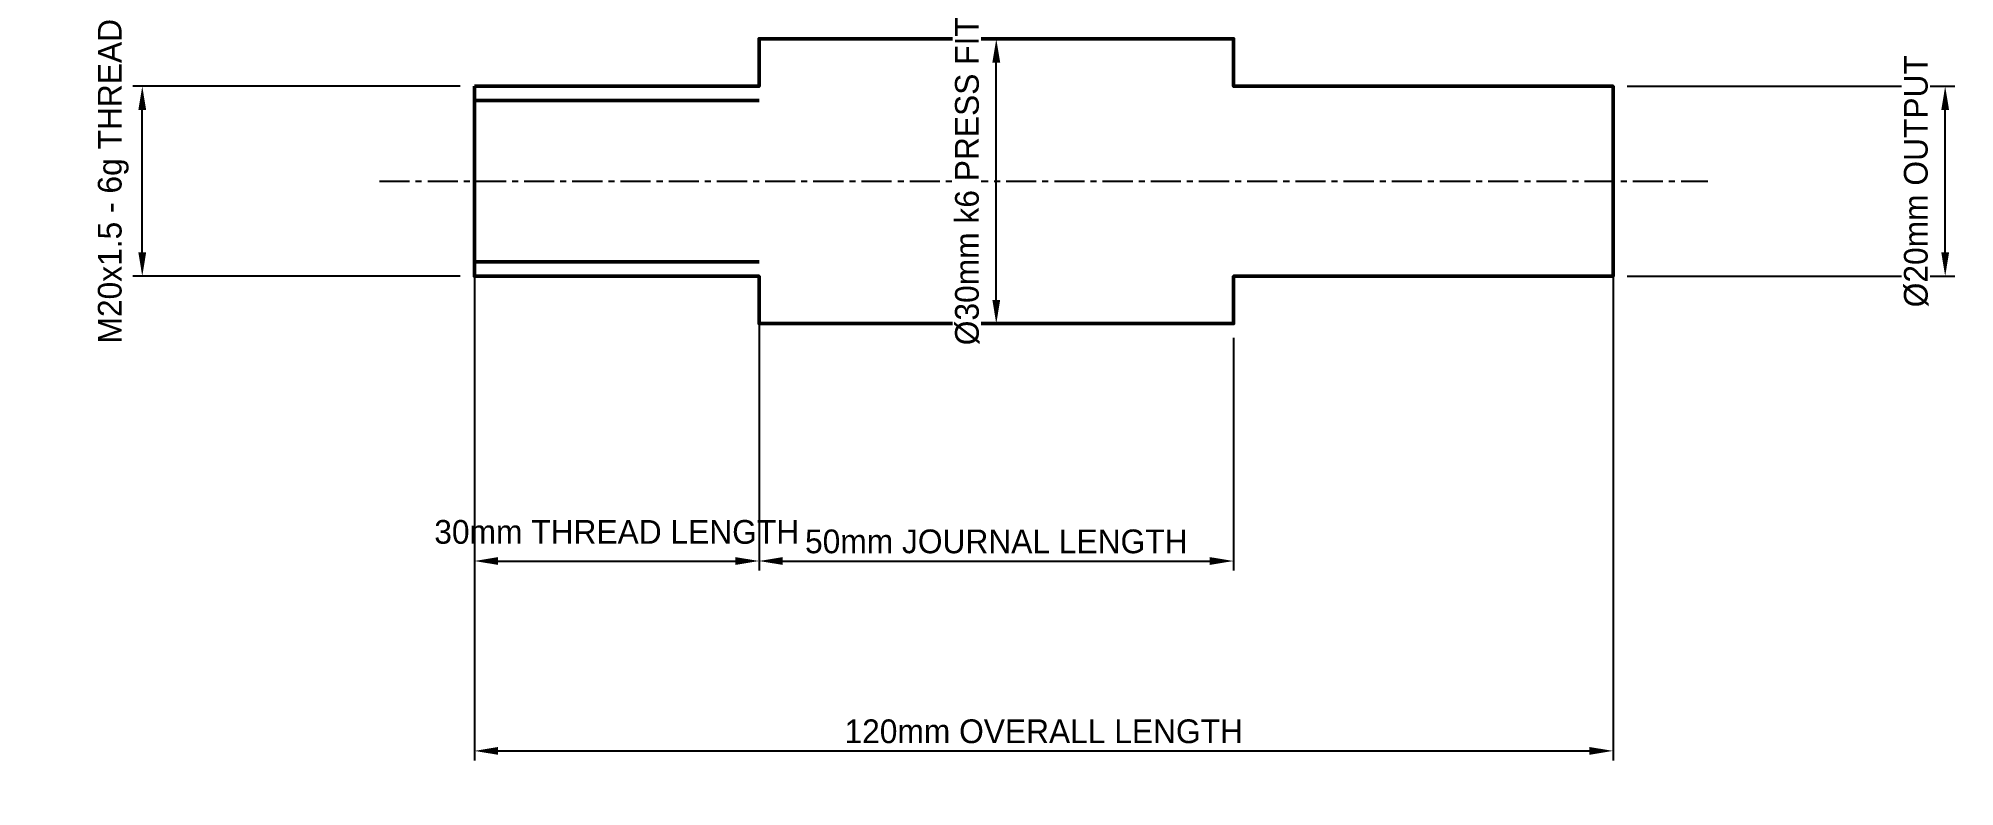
# Model space of a CAD drawing. Header units: metres. Extents: x -46 to 156, y -64 to 15.
import ezdxf

# ---------------------------------------------------------------- set-up
doc = ezdxf.new("R2010")
doc.units = ezdxf.units.M
doc.linetypes.add('CENTER', pattern=[5.08, 3.175, -0.635, 0.635, -0.635])
for name, color, linetype, lineweight in [('CENTERLINES', 7, 'CENTER', 25), ('DIMENSIONS', 7, 'Continuous', 25), ('GEOMETRY', 7, 'Continuous', 50)]:
    doc.layers.add(name, color=color, linetype=linetype, lineweight=lineweight)
doc.dimstyles.new('ENGINEERING_STYLE', dxfattribs={"dimtxt": 2.5, "dimasz": 2.5, "dimexe": 1, "dimexo": 1.5, "dimgap": 0.8, "dimtad": 1, "dimcen": 2.5, "dimazin": 3, "dimtfac": 1, "dimtmove": 0, "dimatfit": 3, "dimtfill": 1})

msp = doc.modelspace()

# ---------------------------------------------------------------- linework, layer by layer
at = {"layer": 'CENTERLINES'}
msp.add_line((-10, 0), (130, 0), dxfattribs=at)
at = {"layer": 'GEOMETRY'}
for p, q in [((0, 8.5), (30, 8.5)), ((0, -8.5), (30, -8.5))]:
    msp.add_line(p, q, dxfattribs=at)
msp.add_lwpolyline([(0, 10), (30, 10), (30, 15), (80, 15), (80, 10), (120, 10), (120, -10), (80, -10), (80, -15), (30, -15), (30, -10), (0, -10)], close=True, dxfattribs=at)

# ---------------------------------------------------------------- next in the draw order: dimensions: what is measured, and where the dimension line sits
at = {"layer": 'DIMENSIONS'}
msp.add_linear_dim(base=(0, -40), p1=(0, -10), p2=(30, -10), text='30mm THREAD LENGTH', dimstyle='ENGINEERING_STYLE', dxfattribs=at).render()

# ---------------------------------------------------------------- next in the draw order: dimensions: what is measured, and where the dimension line sits
msp.add_linear_dim(base=(30, -40), p1=(30, -15), p2=(80, -15), text='50mm JOURNAL LENGTH', dimstyle='ENGINEERING_STYLE', dxfattribs=at).render()

# ---------------------------------------------------------------- next in the draw order: dimensions: what is measured, and where the dimension line sits
msp.add_linear_dim(base=(0, -60), p1=(0, 0), p2=(120, 0), text='120mm OVERALL LENGTH', dimstyle='ENGINEERING_STYLE', dxfattribs=at).render()

# ---------------------------------------------------------------- next in the draw order: dimensions: what is measured, and where the dimension line sits
for base, p1, p2, text in [((-35, -10), (0, -10), (0, 10), 'M20x1.5 - 6g THREAD'), ((55, -15), (55, -15), (55, 15), '%%C30mm k6 PRESS FIT'), ((155, -10), (120, -10), (120, 10), '%%C20mm OUTPUT')]:
    msp.add_linear_dim(base=base, p1=p1, p2=p2, angle=90, text=text, dimstyle='ENGINEERING_STYLE', dxfattribs=at).render()

doc.saveas('drawing.dxf')
